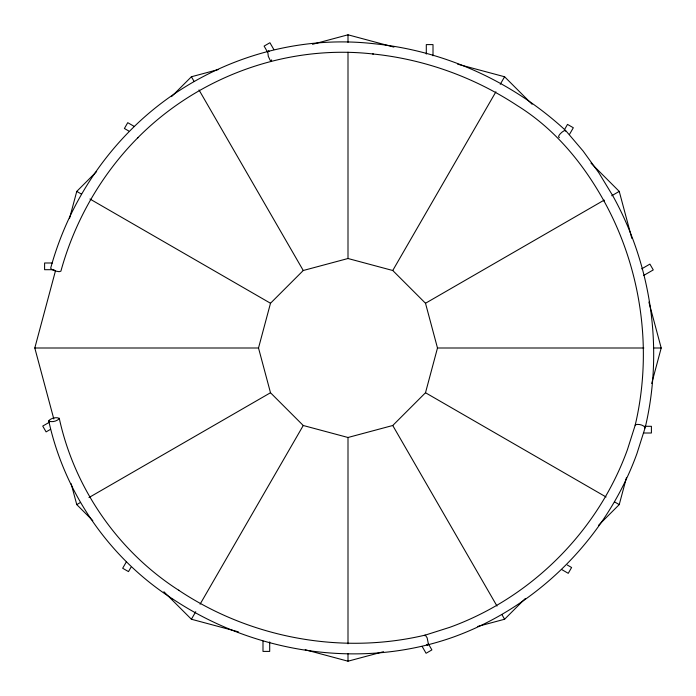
<?xml version="1.0" encoding="UTF-8"?>
<svg xmlns="http://www.w3.org/2000/svg" width="696" height="696" viewBox="0 0 696 696"><rect width="100%" height="100%" fill="white"/><g stroke="black" fill="none" stroke-linecap="round" stroke-linejoin="round"><path stroke-width="1.04" d="M565.587 131.179L565.5 130.352C513.065 82.024 445.135 50.764 374.083 43.735L373.656 43.691C284.673 33.573 193.314 66.842 130.439 130.317L130.152 130.604C92.368 168.658 64.867 216.499 50.669 268.195L51.869 269.561L55.367 271.014L59.099 271.692L60.891 271.205C74.655 221.006 101.303 174.505 138.008 137.556L137.721 137.843C198.604 76.377 287.065 44.179 373.221 54.01L372.804 53.966C424.29 59.195 474.22 77.213 517.415 105.679C554.608 128.76 582.935 163.012 603.989 200.996M53.818 418.992L34.8 348L55.497 270.744M69.487 218.544L76.76 191.4L96.631 171.529M258.512 348L270.5 303.256L303.256 270.5L348 258.512L392.744 270.5L425.5 303.256L437.488 348L425.5 392.744L392.744 425.5L348 437.488L303.256 425.5L270.5 392.744L258.512 348L34.8 348M598.603 525.236L619.24 504.6L626.513 477.456M651.691 383.496L661.2 348L648.889 302.064M271.631 59.891L271.109 60.822L270.213 60.395L268.282 56.28L267.769 51.669L268.291 50.738L269.187 51.165M126.559 561.515L122.679 568.249L128.49 571.607L130.978 567.292M163.891 591.722L191.4 619.24L195.741 611.714M200.091 604.189L303.256 425.5M392.744 270.5L495.909 91.811M500.259 84.286L504.6 76.76L532.109 104.278M565.022 128.708L567.51 124.393L573.321 127.751L569.441 134.485M171.529 96.631L191.4 76.76L218.544 69.487M477.456 626.513L504.6 619.24L525.236 598.603M644.644 428.092L645.236 427.448C663.601 349.74 651.647 265.776 612.924 196.002M49.468 422.194L42.734 426.082L46.093 431.894L50.408 429.406M71.166 483.72L76.76 504.6L80.519 502.425M88.984 497.544L270.5 392.744M425.5 303.256L604.189 200.091M611.714 195.741L619.24 191.4L590.965 163.125M641.695 268.847L649.907 264.106L653.266 269.918L643.574 275.512M559.384 137.643C556.191 136.981 562.933 130.387 565.5 130.352L583.1 151.023L598.838 172.791L612.732 195.68M312.504 44.309L348 34.8L393.936 47.111M305.196 649.733L348 661.2L383.496 651.691M52.374 262.992L44.596 262.992L44.596 269.7L54.079 269.7M437.488 348L643.826 348M653.596 348L661.2 348M644.566 426.3L651.404 426.3L651.404 433.008L643.626 433.008M457.62 64.171L504.6 76.76M191.4 619.24L238.38 631.829M134.485 126.559L127.751 122.679L124.393 128.49L128.708 130.978M76.76 191.4L81.467 194.114M89.932 199.004L270.5 303.256M425.5 392.744L606.068 496.996M614.533 501.886L619.24 504.6M567.292 565.022L571.607 567.51L568.249 573.321L561.515 569.441M172.912 599.108C254.057 653.109 360.624 669.909 453.105 637.162L453.453 637.04C537.669 606.607 606.503 537.764 636.944 453.557L645.236 427.448C643.043 424.856 638.545 423.742 635.326 424.777L627.444 449.607C597.968 531.187 531.283 597.864 449.703 627.348L424.891 635.231A6.029 1.636 75.7 0 0 424.612 635.7M172.617 598.925C110.046 558.818 64.658 493.612 48.79 421.036L48.772 420.601C51.287 418.148 56.019 416.817 59.264 418.313C74.524 488.531 118.372 551.65 178.933 590.391L178.637 590.208C250.212 638.006 341.414 655.014 425.256 635.091L427.135 637.797L428.179 642.921A6.029 1.636 75.7 0 1 427.709 645.209L426.422 644.574M48.79 421.036C52.035 422.524 56.767 421.202 59.273 418.74L59.264 418.313M76.76 504.6L92.812 520.652M273.806 49.468L269.918 42.734L264.106 46.093L267.525 52.017M191.4 76.76L194.114 81.467M199.004 89.932L303.256 270.5M392.744 425.5L496.996 606.068M501.886 614.533L504.6 619.24M428.475 643.983L431.894 649.907L426.082 653.266L422.194 646.532M603.797 200.666C641.347 268.343 652.978 349.775 635.204 425.152L635.413 425.604M619.24 191.4L631.829 238.38M433.008 55.784L433.008 44.596L426.3 44.596L426.3 54.079M348 34.8L348 42.404M348 52.174L348 258.512M348 437.488L348 643.826M348 653.596L348 661.2M269.7 641.921L269.7 651.404L262.992 651.404L262.992 641.068"/></g></svg>
